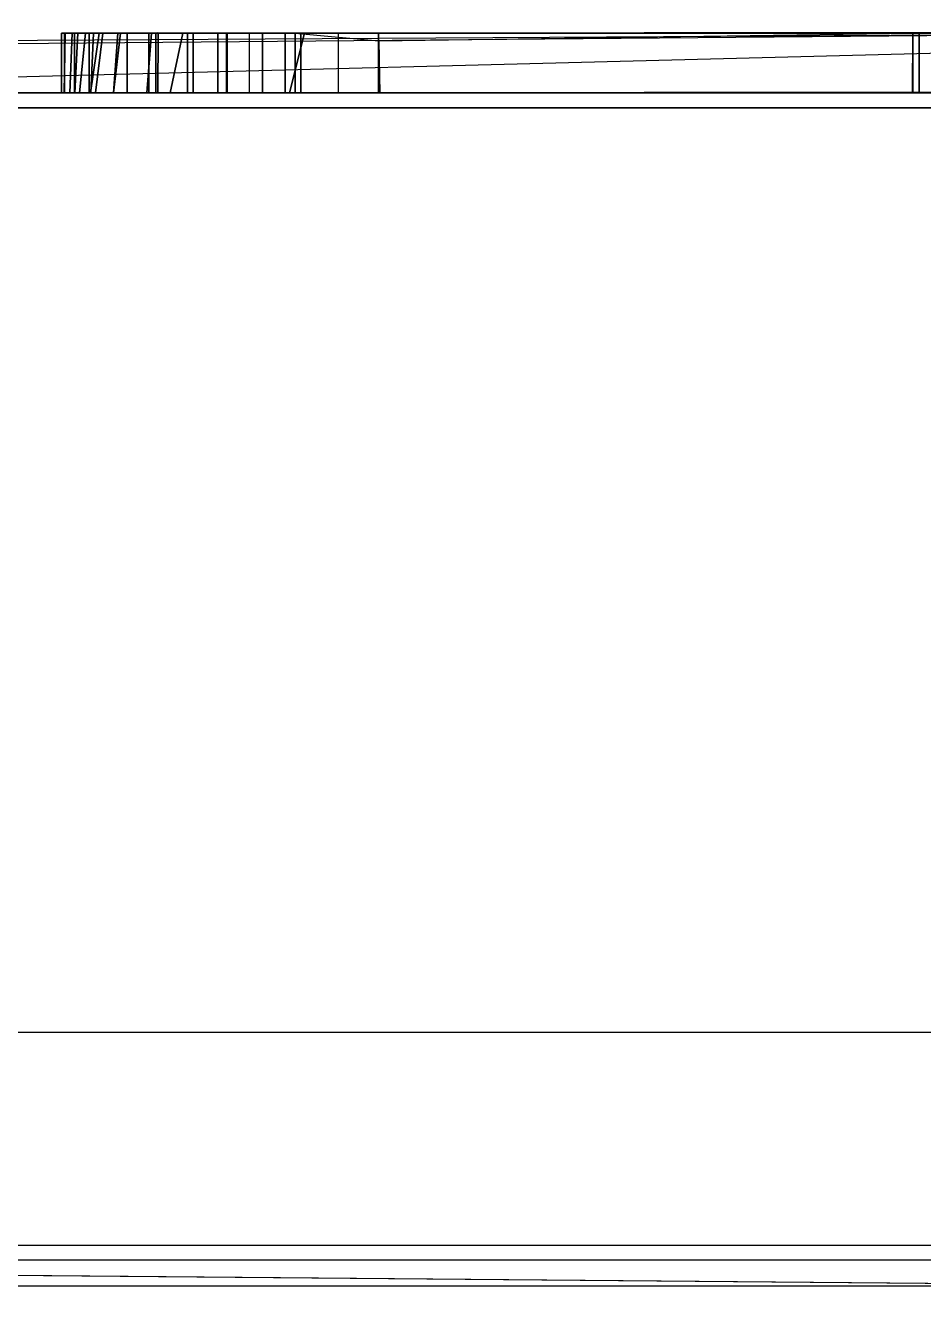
# Model space of a CAD drawing. Extents: x -13 to 157, y -487 to -35.
# Drawn here: x 124.08 to 136.13, y -62.71 to -45.71 of the extents above; entities that cross this region are included whole.
import ezdxf

# ---------------------------------------------------------------- set-up
doc = ezdxf.new("R2010")
doc.units = 0
doc.header["$MEASUREMENT"] = 0
doc.layers.add('3D', color=12, linetype='Continuous', true_color=0xca0707)

msp = doc.modelspace()

# ---------------------------------------------------------------- linework, layer by layer
at = {"layer": '3D'}
for p, q in [((136.089, -46.612, 52.813), (127.569, -46.612, 52.813)), ((136.089, -46.612, 596.813), (127.569, -46.612, 596.813))]:
    msp.add_line(p, q, dxfattribs=at)
for points in [[(142.094, -34.612, 584.038), (142.094, -45.929, 584.038), (115.794, -46.612, 584.038), (115.794, -34.612, 584.038)], [(2.469, -61.412, 146.613), (3.669, -46.612, 146.613), (140.269, -45.812, 146.608), (140.262, -62.612, 146.613)], [(139.469, -46.612, 43.213), (140.269, -45.812, 146.613), (2.469, -47.012, 146.613), (4.469, -46.612, 43.213)], [(125.858, -45.807, 641.049), (124.955, -45.812, 642.041), (124.569, -45.812, 649.613), (124.938, -45.812, 651.054)], [(124.938, -45.812, 145.054), (124.569, -45.812, 143.613), (124.569, -46.612, 143.613), (124.938, -46.612, 145.054)], [(124.569, -46.612, 100.758), (124.569, -45.812, 100.758), (124.569, -45.812, 143.613), (124.569, -46.612, 143.613)], [(124.569, -45.812, 100.758), (124.785, -45.812, 99.42), (124.746, -46.612, 99.544), (124.569, -46.612, 100.758)], [(124.608, -45.812, 71.846), (124.569, -45.812, 71.268), (124.569, -46.612, 71.268), (124.608, -46.612, 71.846)], [(124.569, -46.612, 55.813), (124.569, -45.812, 55.813), (124.569, -45.812, 71.268), (124.569, -46.612, 71.268)], [(124.569, -45.812, 55.813), (124.617, -45.812, 55.28), (124.605, -46.612, 55.348), (124.569, -46.612, 55.813)], [(124.569, -45.812, 143.613), (124.569, -45.812, 143.613), (124.938, -45.812, 145.054), (135.207, -45.812, 96.783)], [(128.819, -45.812, 96.508), (128.819, -45.812, 96.508), (135.207, -45.812, 96.783), (124.569, -45.812, 143.613)], [(128.819, -45.812, 96.508), (124.569, -45.812, 143.613), (127.625, -45.812, 96.679), (128.819, -45.812, 96.508)], [(127.625, -45.812, 96.679), (124.569, -45.812, 143.613), (126.782, -45.812, 97.028), (127.625, -45.812, 96.679)], [(126.782, -45.812, 97.028), (124.569, -45.812, 143.613), (126.024, -45.812, 97.556), (126.782, -45.812, 97.028)], [(126.024, -45.812, 97.556), (124.569, -45.812, 143.613), (125.263, -45.812, 98.43), (126.024, -45.812, 97.556)], [(125.263, -45.812, 98.43), (124.569, -45.812, 143.613), (124.569, -45.812, 100.758), (125.263, -45.812, 98.43)], [(124.681, -45.812, 55.002), (124.569, -45.812, 55.813), (124.74, -45.812, 72.462), (125.264, -45.812, 73.597)], [(124.74, -45.812, 72.462), (124.569, -45.812, 55.813), (124.569, -45.812, 71.268), (124.74, -45.812, 72.462)], [(124.938, -45.812, 651.054), (124.569, -45.812, 649.613), (124.569, -46.612, 649.613), (124.938, -46.612, 651.054)], [(124.569, -46.612, 644.758), (124.569, -45.812, 644.758), (124.569, -45.812, 649.613), (124.569, -46.612, 649.613)], [(124.569, -45.812, 644.758), (124.569, -45.812, 643.513), (124.569, -46.612, 643.513), (124.569, -46.612, 644.758)], [(124.569, -45.812, 643.513), (125.071, -45.812, 641.851), (124.955, -46.612, 642.041), (124.569, -46.612, 643.513)], [(124.608, -45.812, 615.846), (124.569, -45.812, 615.268), (124.569, -46.612, 615.268), (124.608, -46.612, 615.846)], [(124.569, -46.612, 599.813), (124.569, -45.812, 599.813), (124.569, -45.812, 615.268), (124.569, -46.612, 615.268)], [(124.569, -45.812, 599.813), (124.617, -45.812, 599.28), (124.605, -46.612, 599.348), (124.569, -46.612, 599.813)], [(124.681, -45.812, 599.002), (124.569, -45.812, 599.813), (124.74, -45.812, 616.462), (125.264, -45.812, 617.597)], [(124.74, -45.812, 616.462), (124.569, -45.812, 599.813), (124.569, -45.812, 615.268), (124.74, -45.812, 616.462)], [(124.955, -45.812, 642.041), (124.569, -45.812, 643.513), (124.569, -45.812, 649.613), (124.955, -45.812, 642.041)], [(124.617, -45.812, 55.277), (124.711, -45.812, 54.901), (124.681, -46.612, 55.002), (124.605, -46.612, 55.348)], [(124.617, -45.812, 599.277), (124.711, -45.812, 598.901), (124.681, -46.612, 599.002), (124.605, -46.612, 599.348)], [(124.74, -45.812, 72.462), (124.608, -45.812, 71.846), (124.608, -46.612, 71.846), (124.74, -46.612, 72.462)], [(124.74, -45.812, 616.462), (124.608, -45.812, 615.846), (124.608, -46.612, 615.846), (124.74, -46.612, 616.462)], [(124.711, -45.812, 54.901), (124.89, -45.812, 54.463), (124.809, -46.612, 54.638), (124.681, -46.612, 55.002)], [(126.257, -45.812, 74.659), (125.264, -45.812, 73.597), (124.681, -45.812, 55.002), (125.022, -45.812, 54.227)], [(124.711, -45.812, 598.901), (124.89, -45.812, 598.463), (124.809, -46.612, 598.638), (124.681, -46.612, 599.002)], [(126.257, -45.812, 618.659), (125.264, -45.812, 617.597), (124.681, -45.812, 599.002), (125.022, -45.812, 598.227)], [(124.997, -45.812, 73.127), (124.74, -45.812, 72.462), (124.74, -46.612, 72.462), (124.96, -46.612, 73.05)], [(124.997, -45.812, 617.127), (124.74, -45.812, 616.462), (124.74, -46.612, 616.462), (124.96, -46.612, 617.05)], [(124.785, -45.812, 99.42), (125.357, -45.812, 98.293), (125.263, -46.612, 98.43), (124.746, -46.612, 99.544)], [(124.89, -45.812, 54.463), (125.124, -45.812, 54.074), (125.022, -46.612, 54.227), (124.809, -46.612, 54.638)], [(124.89, -45.812, 598.463), (125.124, -45.812, 598.074), (125.022, -46.612, 598.227), (124.809, -46.612, 598.638)], [(125.74, -45.812, 145.991), (124.938, -45.812, 145.054), (124.938, -46.612, 145.054), (125.74, -46.612, 145.991)], [(135.207, -45.812, 96.783), (124.938, -45.812, 145.054), (125.74, -45.812, 145.991), (136.069, -45.812, 96.819)], [(125.74, -45.812, 651.991), (124.938, -45.812, 651.054), (124.938, -46.612, 651.054), (125.74, -46.612, 651.991)], [(125.858, -45.812, 641.049), (124.938, -45.812, 651.054), (125.74, -45.812, 651.991), (126.663, -45.812, 640.653)], [(125.071, -45.812, 641.851), (125.862, -45.812, 641.046), (125.858, -46.612, 641.049), (124.955, -46.612, 642.041)], [(125.322, -45.812, 73.684), (124.997, -45.812, 73.127), (124.96, -46.612, 73.05), (125.264, -46.612, 73.597)], [(125.322, -45.812, 617.684), (124.997, -45.812, 617.127), (124.96, -46.612, 617.05), (125.264, -46.612, 617.597)], [(125.124, -45.812, 54.074), (125.447, -45.812, 53.692), (125.447, -46.612, 53.692), (125.022, -46.612, 54.227)], [(125.447, -45.812, 53.692), (125.022, -45.812, 54.227), (126.257, -45.812, 74.659), (126.791, -45.812, 75.003)], [(125.124, -45.812, 598.074), (125.447, -45.812, 597.692), (125.447, -46.612, 597.692), (125.022, -46.612, 598.227)], [(125.447, -45.812, 597.692), (125.022, -45.812, 598.227), (126.257, -45.812, 618.659), (126.791, -45.812, 619.003)], [(125.357, -45.812, 98.293), (126.196, -45.812, 97.414), (126.024, -46.612, 97.556), (125.263, -46.612, 98.43)], [(125.774, -45.812, 74.233), (125.322, -45.812, 73.684), (125.264, -46.612, 73.597), (125.714, -46.612, 74.17)], [(125.774, -45.812, 618.233), (125.322, -45.812, 617.684), (125.264, -46.612, 617.597), (125.714, -46.612, 618.17)], [(125.447, -45.812, 53.692), (125.831, -45.812, 53.368), (125.831, -46.612, 53.368), (125.447, -46.612, 53.692)], [(127.262, -45.812, 75.223), (126.791, -45.812, 75.003), (125.447, -45.812, 53.692), (125.831, -45.812, 53.368)], [(125.447, -45.812, 597.692), (125.831, -45.812, 597.368), (125.831, -46.612, 597.368), (125.447, -46.612, 597.692)], [(127.262, -45.812, 619.223), (126.791, -45.812, 619.003), (125.447, -45.812, 597.692), (125.831, -45.812, 597.368)], [(126.257, -45.812, 74.659), (125.774, -45.812, 74.233), (125.714, -46.612, 74.17), (126.257, -46.612, 74.659)], [(126.257, -45.812, 618.659), (125.774, -45.812, 618.233), (125.714, -46.612, 618.17), (126.257, -46.612, 618.659)], [(136.783, -45.802, 96.687), (136.069, -45.812, 96.819), (125.74, -45.812, 145.991), (126.654, -45.812, 146.302)], [(127.569, -45.812, 146.613), (125.74, -45.812, 145.991), (125.74, -46.612, 145.991), (127.569, -46.612, 146.613)], [(127.569, -45.812, 652.613), (125.74, -45.812, 651.991), (125.74, -46.612, 651.991), (127.569, -46.612, 652.613)], [(125.74, -45.812, 651.991), (127.569, -45.812, 652.613), (127.7, -45.812, 640.516), (126.663, -45.812, 640.653)], [(125.74, -46.612, 651.991), (125.74, -45.812, 651.991), (127.569, -45.812, 652.613), (127.569, -46.612, 652.613)], [(125.831, -45.812, 53.368), (126.331, -45.812, 53.08), (126.331, -46.612, 53.08), (125.831, -46.612, 53.368)], [(126.331, -45.812, 53.08), (125.831, -45.812, 53.368), (127.262, -45.812, 75.223), (127.779, -45.812, 75.389)], [(125.831, -45.812, 597.368), (126.331, -45.812, 597.08), (126.331, -46.612, 597.08), (125.831, -46.612, 597.368)], [(126.331, -45.812, 597.08), (125.831, -45.812, 597.368), (127.262, -45.812, 619.223), (127.779, -45.812, 619.389)], [(125.862, -45.812, 641.046), (126.663, -45.812, 640.653), (126.663, -46.612, 640.653), (125.858, -46.612, 641.049)], [(126.196, -45.812, 97.414), (126.782, -45.812, 97.028), (126.782, -46.612, 97.028), (126.024, -46.612, 97.556)], [(126.791, -45.812, 75.003), (126.257, -45.812, 74.659), (126.257, -46.612, 74.659), (126.791, -46.612, 75.003)], [(126.791, -45.812, 619.003), (126.257, -45.812, 618.659), (126.257, -46.612, 618.659), (126.791, -46.612, 619.003)], [(126.331, -45.812, 53.08), (127.085, -45.812, 52.853), (127.085, -46.612, 52.853), (126.331, -46.612, 53.08)], [(128.282, -45.812, 75.484), (127.779, -45.812, 75.389), (126.331, -45.812, 53.08), (127.085, -45.812, 52.853)], [(126.331, -45.812, 597.08), (127.085, -45.812, 596.853), (127.085, -46.612, 596.853), (126.331, -46.612, 597.08)], [(128.282, -45.812, 619.484), (127.779, -45.812, 619.389), (126.331, -45.812, 597.08), (127.085, -45.812, 596.853)], [(127.569, -45.812, 146.613), (126.654, -45.812, 146.302), (136.783, -45.802, 96.687), (137.197, -45.802, 96.47)], [(126.663, -45.812, 640.653), (127.7, -45.812, 640.516), (127.7, -46.612, 640.516), (126.663, -46.612, 640.653)], [(126.782, -45.812, 97.028), (127.825, -45.812, 96.626), (127.625, -46.612, 96.679), (126.782, -46.612, 97.028)], [(127.262, -45.812, 75.223), (126.791, -45.812, 75.003), (126.791, -46.612, 75.003), (127.262, -46.612, 75.223)], [(127.262, -45.812, 619.223), (126.791, -45.812, 619.003), (126.791, -46.612, 619.003), (127.262, -46.612, 619.223)], [(140.269, -46.612, 52.813), (140.269, -45.812, 52.813), (127.085, -45.812, 52.853), (127.085, -46.612, 52.853)], [(127.569, -45.812, 52.813), (127.085, -45.812, 52.853), (128.282, -45.812, 75.484), (128.819, -45.812, 75.518)], [(140.269, -46.612, 596.813), (140.269, -45.812, 596.813), (127.085, -45.812, 596.853), (127.085, -46.612, 596.853)], [(127.569, -45.812, 596.813), (127.085, -45.812, 596.853), (128.282, -45.812, 619.484), (128.819, -45.812, 619.518)], [(127.779, -45.812, 75.389), (127.262, -45.812, 75.223), (127.262, -46.612, 75.223), (127.779, -46.612, 75.389)], [(127.779, -45.812, 619.389), (127.262, -45.812, 619.223), (127.262, -46.612, 619.223), (127.779, -46.612, 619.389)], [(127.569, -46.612, 146.613), (127.569, -45.812, 146.613), (140.269, -45.812, 146.613), (140.269, -46.612, 146.613)], [(127.569, -45.812, 146.613), (140.269, -45.812, 146.613), (140.269, -45.812, 94.869), (137.197, -45.812, 96.47)], [(127.569, -46.612, 146.613), (127.569, -45.812, 146.613), (140.269, -45.812, 146.613), (140.269, -46.612, 146.613)], [(140.269, -45.812, 52.813), (135.982, -45.812, 75.21), (128.819, -45.812, 75.518), (127.569, -45.812, 52.813)], [(127.569, -46.612, 652.613), (127.569, -45.812, 652.613), (140.269, -45.812, 652.613), (140.269, -46.612, 652.613)], [(127.569, -46.612, 652.613), (127.569, -45.812, 652.613), (140.269, -45.812, 652.613), (140.269, -46.612, 652.613)], [(140.269, -45.812, 596.813), (135.982, -45.812, 619.21), (128.819, -45.812, 619.518), (127.569, -45.812, 596.813)], [(127.569, -45.812, 652.613), (127.7, -45.812, 640.516), (136.067, -45.812, 640.88), (136.067, -45.812, 652.613)], [(127.569, -46.612, 652.613), (127.569, -45.812, 652.613), (140.269, -45.812, 652.613), (140.269, -46.612, 652.613)], [(127.825, -45.812, 96.626), (128.819, -45.812, 96.508), (128.819, -46.612, 96.508), (127.625, -46.612, 96.679)], [(127.7, -45.812, 640.516), (128.821, -45.912, 640.515), (128.838, -46.612, 640.566), (127.7, -46.612, 640.516)], [(128.282, -45.812, 75.484), (127.779, -45.812, 75.389), (127.779, -46.612, 75.389), (128.282, -46.612, 75.484)], [(128.282, -45.812, 619.484), (127.779, -45.812, 619.389), (127.779, -46.612, 619.389), (128.282, -46.612, 619.484)], [(128.819, -46.612, 75.518), (128.282, -46.612, 75.484), (128.282, -45.812, 75.484), (128.819, -45.812, 75.518)], [(128.819, -46.612, 619.518), (128.282, -46.612, 619.484), (128.282, -45.812, 619.484), (128.819, -45.812, 619.518)], [(135.983, -45.812, 96.817), (135.983, -46.612, 96.817), (128.819, -46.612, 96.508), (128.819, -45.812, 96.508)], [(128.819, -46.612, 75.518), (128.819, -45.812, 75.518), (136.069, -45.812, 75.208), (136.069, -46.612, 75.208)], [(128.819, -46.612, 619.518), (128.819, -45.812, 619.518), (136.069, -45.812, 619.208), (136.069, -46.612, 619.208)], [(135.982, -45.812, 640.878), (135.98, -46.612, 640.878), (128.838, -46.612, 640.566), (128.821, -45.912, 640.515)], [(135.982, -45.812, 640.878), (136.069, -45.812, 640.88), (136.069, -46.612, 640.88), (135.98, -46.612, 640.878)], [(135.982, -45.812, 96.817), (136.069, -45.812, 96.819), (136.069, -46.612, 96.819), (135.983, -46.612, 96.817)], [(135.982, -45.812, 75.21), (136.729, -45.812, 75.32), (140.51, -45.893, 52.813), (140.269, -45.812, 52.813)], [(135.982, -45.812, 619.21), (136.729, -45.812, 619.32), (140.51, -45.893, 596.813), (140.269, -45.812, 596.813)], [(136.069, -45.812, 640.88), (136.781, -45.812, 640.748), (136.726, -46.612, 640.768), (136.067, -46.612, 640.88)], [(136.069, -45.812, 96.819), (136.783, -45.812, 96.687), (136.783, -46.612, 96.687), (136.069, -46.612, 96.819)], [(136.729, -45.812, 75.32), (136.069, -45.812, 75.208), (136.069, -46.612, 75.208), (136.729, -46.612, 75.32)], [(136.729, -45.812, 619.32), (136.069, -45.812, 619.208), (136.069, -46.612, 619.208), (136.729, -46.612, 619.32)], [(139.469, -46.612, 587.213), (140.669, -46.812, 656.613), (2.469, -46.812, 657.413), (4.469, -46.612, 587.213)], [(4.469, -46.612, 587.213), (139.469, -46.612, 587.213), (139.469, -486.612, 587.213), (3.354, -485.712, 586.113)], [(4.469, -46.612, 579.213), (139.469, -46.612, 579.213), (139.469, -486.612, 579.213), (3.354, -485.712, 578.113)], [(4.469, -46.612, 35.213), (139.469, -46.612, 35.213), (139.469, -486.612, 35.213), (3.354, -485.712, 34.113)], [(4.469, -46.612, 43.213), (139.469, -46.612, 43.213), (139.469, -486.612, 43.213), (3.354, -485.712, 42.113)], [(139.469, -46.612, 579.213), (139.469, -46.612, 587.213), (4.469, -46.612, 587.213), (4.469, -46.612, 579.213)], [(139.469, -46.612, 35.213), (139.469, -46.612, 43.213), (4.469, -46.612, 43.213), (4.469, -46.612, 35.213)], [(139.469, -46.612, 35.213), (139.469, -46.612, 43.213), (101.469, -46.612, 43.213), (101.469, -46.612, 35.213)], [(101.469, -486.612, 35.213), (139.469, -486.612, 35.213), (139.469, -46.612, 35.213), (101.469, -46.612, 35.213)], [(101.469, -46.612, 43.213), (139.469, -46.612, 43.213), (139.469, -486.612, 43.213), (101.469, -486.612, 43.213)], [(139.469, -46.612, 35.213), (139.469, -46.612, 43.213), (101.469, -46.612, 43.213), (101.469, -46.612, 35.213)], [(139.469, -46.612, 579.213), (139.469, -46.612, 587.213), (101.469, -46.612, 587.213), (101.469, -46.612, 579.213)], [(101.469, -486.612, 579.213), (139.469, -486.612, 579.213), (139.469, -46.612, 579.213), (101.469, -46.612, 579.213)], [(125.858, -46.607, 641.049), (124.955, -46.612, 642.041), (124.569, -46.612, 649.613), (124.938, -46.612, 651.054)], [(124.681, -46.612, 55.002), (124.569, -46.612, 55.813), (124.74, -46.612, 72.462), (125.264, -46.612, 73.597)], [(124.74, -46.612, 72.462), (124.569, -46.612, 55.813), (124.569, -46.612, 71.268), (124.74, -46.612, 72.462)], [(124.569, -46.612, 143.613), (124.569, -46.612, 143.613), (124.938, -46.612, 145.054), (135.207, -46.612, 96.783)], [(128.819, -46.612, 96.508), (128.819, -46.612, 96.508), (135.207, -46.612, 96.783), (124.569, -46.612, 143.613)], [(128.819, -46.612, 96.508), (124.569, -46.612, 143.613), (127.625, -46.612, 96.679), (128.819, -46.612, 96.508)], [(127.625, -46.612, 96.679), (124.569, -46.612, 143.613), (126.782, -46.612, 97.028), (127.625, -46.612, 96.679)], [(126.782, -46.612, 97.028), (124.569, -46.612, 143.613), (126.024, -46.612, 97.556), (126.782, -46.612, 97.028)], [(126.024, -46.612, 97.556), (124.569, -46.612, 143.613), (125.263, -46.612, 98.43), (126.024, -46.612, 97.556)], [(125.263, -46.612, 98.43), (124.569, -46.612, 143.613), (124.569, -46.612, 100.758), (125.263, -46.612, 98.43)], [(125.263, -46.612, 98.43), (124.746, -46.612, 99.544), (124.569, -46.612, 100.758), (125.263, -46.612, 98.43)], [(124.681, -46.612, 599.002), (124.569, -46.612, 599.813), (124.74, -46.612, 616.462), (125.264, -46.612, 617.597)], [(124.74, -46.612, 616.462), (124.569, -46.612, 599.813), (124.569, -46.612, 615.268), (124.74, -46.612, 616.462)], [(124.955, -46.612, 642.041), (124.569, -46.612, 643.513), (124.569, -46.612, 649.613), (124.955, -46.612, 642.041)], [(126.257, -46.612, 74.659), (125.264, -46.612, 73.597), (124.681, -46.612, 55.002), (125.022, -46.612, 54.227)], [(126.257, -46.612, 618.659), (125.264, -46.612, 617.597), (124.681, -46.612, 599.002), (125.022, -46.612, 598.227)], [(135.207, -46.612, 96.783), (124.938, -46.612, 145.054), (125.74, -46.612, 145.991), (136.069, -46.612, 96.819)], [(125.858, -46.612, 641.049), (124.938, -46.612, 651.054), (125.74, -46.612, 651.991), (126.663, -46.612, 640.653)], [(125.447, -46.612, 53.692), (125.022, -46.612, 54.227), (126.257, -46.612, 74.659), (126.791, -46.612, 75.003)], [(125.447, -46.612, 597.692), (125.022, -46.612, 598.227), (126.257, -46.612, 618.659), (126.791, -46.612, 619.003)], [(127.262, -46.612, 75.223), (126.791, -46.612, 75.003), (125.447, -46.612, 53.692), (125.831, -46.612, 53.368)], [(127.262, -46.612, 619.223), (126.791, -46.612, 619.003), (125.447, -46.612, 597.692), (125.831, -46.612, 597.368)], [(136.783, -46.602, 96.687), (136.069, -46.612, 96.819), (125.74, -46.612, 145.991), (126.654, -46.612, 146.302)], [(125.74, -46.612, 651.991), (127.569, -46.612, 652.613), (127.7, -46.612, 640.516), (126.663, -46.612, 640.653)], [(126.331, -46.612, 53.08), (125.831, -46.612, 53.368), (127.262, -46.612, 75.223), (127.779, -46.612, 75.389)], [(126.331, -46.612, 597.08), (125.831, -46.612, 597.368), (127.262, -46.612, 619.223), (127.779, -46.612, 619.389)], [(128.282, -46.612, 75.484), (127.779, -46.612, 75.389), (126.331, -46.612, 53.08), (127.085, -46.612, 52.853)], [(128.282, -46.612, 619.484), (127.779, -46.612, 619.389), (126.331, -46.612, 597.08), (127.085, -46.612, 596.853)], [(127.569, -46.612, 146.613), (126.654, -46.612, 146.302), (136.783, -46.602, 96.687), (137.197, -46.602, 96.47)], [(127.569, -46.612, 52.813), (127.085, -46.612, 52.853), (128.282, -46.612, 75.484), (128.819, -46.612, 75.518)], [(127.569, -46.612, 596.813), (127.085, -46.612, 596.853), (128.282, -46.612, 619.484), (128.819, -46.612, 619.518)], [(140.269, -46.612, 52.813), (135.982, -46.612, 75.21), (128.819, -46.612, 75.518), (127.569, -46.612, 52.813)], [(127.569, -46.612, 146.613), (140.269, -46.612, 146.613), (140.269, -46.612, 94.869), (137.197, -46.612, 96.47)], [(140.269, -46.612, 596.813), (135.982, -46.612, 619.21), (128.819, -46.612, 619.518), (127.569, -46.612, 596.813)], [(127.569, -46.612, 652.613), (127.7, -46.612, 640.516), (136.067, -46.612, 640.88), (136.067, -46.612, 652.613)], [(135.982, -46.612, 75.21), (136.729, -46.612, 75.32), (140.51, -46.693, 52.813), (140.269, -46.612, 52.813)], [(135.982, -46.612, 619.21), (136.729, -46.612, 619.32), (140.51, -46.693, 596.813), (140.269, -46.612, 596.813)], [(4.019, -62.612, 657.413), (4.019, -46.812, 657.413), (138.746, -46.812, 656.613), (139.392, -62.612, 656.613)], [(103.269, -485.712, 42.113), (145.569, -485.712, 42.113), (145.569, -59.212, 42.113), (103.269, -59.212, 42.113)], [(103.269, -485.712, 586.113), (145.569, -485.712, 586.113), (145.569, -59.212, 586.113), (103.269, -59.212, 586.113)], [(138.77, -62.064, 42.92), (140.269, -62.612, 146.613), (3.393, -61.414, 146.613), (3.77, -62.064, 42.92)], [(138.77, -62.064, 586.92), (138.949, -62.264, 656.32), (1.77, -62.264, 657.12), (3.77, -62.064, 586.92)]]:
    msp.add_3dface(points, dxfattribs=at)

doc.saveas('drawing.dxf')
